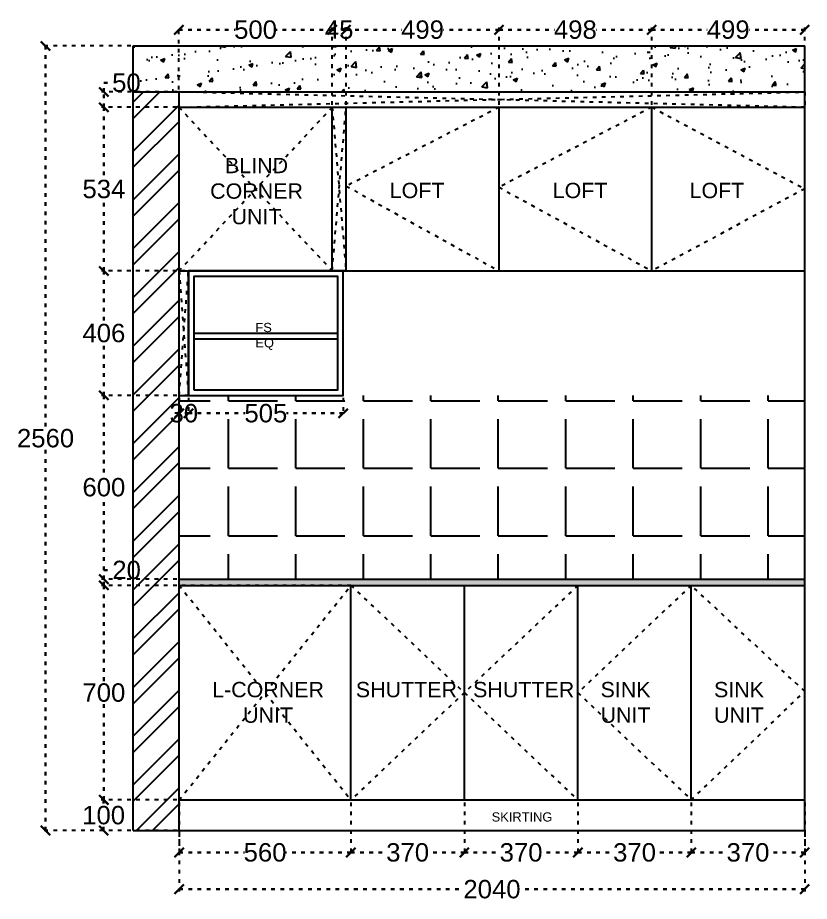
# Model space of a CAD drawing. Header units: millimetres. Extents: x 220712 to 1505573, y -354410 to 241923.
# Drawn here: x 278493 to 281074, y 120027 to 122910 of the extents above; entities that cross this region are included whole.
import ezdxf

# ---------------------------------------------------------------- set-up
doc = ezdxf.new("R2010")
doc.units = ezdxf.units.MM
doc.header["$MEASUREMENT"] = 0
doc.linetypes.add('ACAD_ISO03W100', pattern=[30, 12, -18])
doc.layers.add('Walls', color=253, linetype='Continuous')
doc.layers.add('Words', color=7, linetype='Continuous')
doc.styles.get("Standard").update_dxf_attribs({"font": 'arial.ttf'})
doc.dimstyles.get("Standard").update_dxf_attribs({"dimtxt": 60, "dimasz": 30, "dimexe": 7.75, "dimexo": 8.13, "dimgap": 0.63, "dimtad": 0, "dimtih": 1, "dimtoh": 1, "dimdec": 0, "dimzin": 0, "dimtxsty": 'Standard', "dimblk": 'OBLIQUE', "dimcen": 2.25, "dimclrd": 1, "dimclre": 1, "dimclrt": 1, "dimadec": 0, "dimazin": 0, "dimtfac": 1, "dimtdec": 0, "dimtofl": 0, "dimtmove": 0, "dimatfit": 3, "dimfxl": 1, "dimtolj": 1, "dimtzin": 0, "dimlwd": 30, "dimarcsym": 0})

# ---------------------------------------------------------------- blocks, each defined once
blk = doc.blocks.new('_Oblique')
at = {"color": 0, "linetype": 'ByBlock', "lineweight": -2}
blk.add_line((-0.5, -0.5), (0.5, 0.5), dxfattribs=at)
blk = doc.blocks.new('*D560')
at = {"layer": 'Defpoints', "color": 0, "linetype": 'ACAD_ISO03W100', "transparency": 16777216}
for p in [(278773, 120358), (279019.5, 120358), (279019.5, 120258)]:
    blk.add_point(p, dxfattribs=at)
at = {"layer": 'Walls', "color": 1, "linetype": 'ACAD_ISO03W100', "lineweight": -2, "transparency": 16777216}
for p, q in [((279011.4, 120358), (278765.3, 120358)), ((279011.4, 120258), (278765.3, 120258))]:
    blk.add_line(p, q, dxfattribs=at)
at = {"layer": 'Walls', "color": 1, "linetype": 'ACAD_ISO03W100', "lineweight": 30, "transparency": 16777216}
for p, q in [((278773, 120358), (278773, 120339.3)), ((278773, 120258), (278773, 120276.7))]:
    blk.add_line(p, q, dxfattribs=at)
at = {"layer": 'Walls', "color": 1, "linetype": 'ACAD_ISO03W100', "lineweight": 30, "transparency": 16777216, "xscale": 30, "yscale": 30, "zscale": 30}
for p, rotation in [((278773, 120358), 90), ((278773, 120258), 270)]:
    blk.add_blockref('_Oblique', p, dxfattribs=dict(at, rotation=rotation))
at = {"layer": 'Walls', "color": 1, "linetype": 'ACAD_ISO03W100', "transparency": 16777216, "insert": (278773, 120308), "char_height": 60, "attachment_point": 5}
blk.add_mtext('\\A1;100', dxfattribs=at)
blk = doc.blocks.new('*D561')
at = {"layer": 'Defpoints', "color": 0, "linetype": 'ACAD_ISO03W100', "transparency": 16777216}
for p in [(278773.8, 121058), (279019.5, 121058), (279019.5, 120358)]:
    blk.add_point(p, dxfattribs=at)
at = {"layer": 'Walls', "color": 1, "linetype": 'ACAD_ISO03W100', "lineweight": -2, "transparency": 16777216}
for p, q in [((279011.4, 121058), (278766, 121058)), ((279011.4, 120358), (278766, 120358))]:
    blk.add_line(p, q, dxfattribs=at)
at = {"layer": 'Walls', "color": 1, "linetype": 'ACAD_ISO03W100', "lineweight": 30, "transparency": 16777216}
for p, q in [((278773.8, 121058), (278773.8, 120739.3)), ((278773.8, 120358), (278773.8, 120676.7))]:
    blk.add_line(p, q, dxfattribs=at)
at = {"layer": 'Walls', "color": 1, "linetype": 'ACAD_ISO03W100', "lineweight": 30, "transparency": 16777216, "xscale": 30, "yscale": 30, "zscale": 30}
for p, rotation in [((278773.8, 121058), 90), ((278773.8, 120358), 270)]:
    blk.add_blockref('_Oblique', p, dxfattribs=dict(at, rotation=rotation))
at = {"layer": 'Walls', "color": 1, "linetype": 'ACAD_ISO03W100', "transparency": 16777216, "insert": (278773.8, 120708), "char_height": 60, "attachment_point": 5}
blk.add_mtext('\\A1;700', dxfattribs=at)
blk = doc.blocks.new('*D562')
at = {"layer": 'Defpoints', "color": 0, "linetype": 'ACAD_ISO03W100', "transparency": 16777216}
for p in [(278773.8, 121078), (279019.5, 121078), (279019.5, 121058)]:
    blk.add_point(p, dxfattribs=at)
at = {"layer": 'Walls', "color": 1, "linetype": 'ACAD_ISO03W100', "lineweight": 30, "transparency": 16777216}
for p, q in [((278773.8, 121078), (278773.8, 121108)), ((278773.8, 121108), (278803.8, 121108)), ((278773.8, 121058), (278773.8, 121078))]:
    blk.add_line(p, q, dxfattribs=at)
at = {"layer": 'Walls', "color": 1, "linetype": 'ACAD_ISO03W100', "lineweight": -2, "transparency": 16777216}
for p, q in [((279011.4, 121078), (278766, 121078)), ((279011.4, 121058), (278766, 121058))]:
    blk.add_line(p, q, dxfattribs=at)
at = {"layer": 'Walls', "color": 1, "linetype": 'ACAD_ISO03W100', "lineweight": 30, "transparency": 16777216, "xscale": 30, "yscale": 30, "zscale": 30}
for p, rotation in [((278773.8, 121078), 90), ((278773.8, 121058), 270)]:
    blk.add_blockref('_Oblique', p, dxfattribs=dict(at, rotation=rotation))
at = {"layer": 'Walls', "color": 1, "linetype": 'ACAD_ISO03W100', "transparency": 16777216, "insert": (278847.8, 121108), "char_height": 60, "attachment_point": 5}
blk.add_mtext('\\A1;20', dxfattribs=at)
blk = doc.blocks.new('*D563')
at = {"layer": 'Defpoints', "color": 0, "linetype": 'ACAD_ISO03W100', "transparency": 16777216}
for p in [(278773.8, 121678), (279019.5, 121678), (279019.5, 121078)]:
    blk.add_point(p, dxfattribs=at)
at = {"layer": 'Walls', "color": 1, "linetype": 'ACAD_ISO03W100', "lineweight": -2, "transparency": 16777216}
for p, q in [((279011.4, 121678), (278766, 121678)), ((279011.4, 121078), (278766, 121078))]:
    blk.add_line(p, q, dxfattribs=at)
at = {"layer": 'Walls', "color": 1, "linetype": 'ACAD_ISO03W100', "lineweight": 30, "transparency": 16777216}
for p, q in [((278773.8, 121678), (278773.8, 121409.3)), ((278773.8, 121078), (278773.8, 121346.7))]:
    blk.add_line(p, q, dxfattribs=at)
at = {"layer": 'Walls', "color": 1, "linetype": 'ACAD_ISO03W100', "lineweight": 30, "transparency": 16777216, "xscale": 30, "yscale": 30, "zscale": 30}
for p, rotation in [((278773.8, 121678), 90), ((278773.8, 121078), 270)]:
    blk.add_blockref('_Oblique', p, dxfattribs=dict(at, rotation=rotation))
at = {"layer": 'Walls', "color": 1, "linetype": 'ACAD_ISO03W100', "transparency": 16777216, "insert": (278773.8, 121378), "char_height": 60, "attachment_point": 5}
blk.add_mtext('\\A1;600', dxfattribs=at)
blk = doc.blocks.new('*D564')
at = {"layer": 'Defpoints', "color": 0, "linetype": 'ACAD_ISO03W100', "transparency": 16777216}
for p in [(278773.8, 122084), (279019.5, 122084), (279019.5, 121678)]:
    blk.add_point(p, dxfattribs=at)
at = {"layer": 'Walls', "color": 1, "linetype": 'ACAD_ISO03W100', "lineweight": -2, "transparency": 16777216}
for p, q in [((279011.4, 122084), (278766, 122084)), ((279011.4, 121678), (278766, 121678))]:
    blk.add_line(p, q, dxfattribs=at)
at = {"layer": 'Walls', "color": 1, "linetype": 'ACAD_ISO03W100', "lineweight": 30, "transparency": 16777216}
for p, q in [((278773.8, 122084), (278773.8, 121912.3)), ((278773.8, 121678), (278773.8, 121849.7))]:
    blk.add_line(p, q, dxfattribs=at)
at = {"layer": 'Walls', "color": 1, "linetype": 'ACAD_ISO03W100', "lineweight": 30, "transparency": 16777216, "xscale": 30, "yscale": 30, "zscale": 30}
for p, rotation in [((278773.8, 122084), 90), ((278773.8, 121678), 270)]:
    blk.add_blockref('_Oblique', p, dxfattribs=dict(at, rotation=rotation))
at = {"layer": 'Walls', "color": 1, "linetype": 'ACAD_ISO03W100', "transparency": 16777216, "insert": (278773.8, 121881), "char_height": 60, "attachment_point": 5}
blk.add_mtext('\\A1;406', dxfattribs=at)
blk = doc.blocks.new('*D565')
at = {"layer": 'Defpoints', "color": 0, "linetype": 'ACAD_ISO03W100', "transparency": 16777216}
for p in [(278773.8, 122618), (279018.5, 122618), (279018.5, 122084)]:
    blk.add_point(p, dxfattribs=at)
at = {"layer": 'Walls', "color": 1, "linetype": 'ACAD_ISO03W100', "lineweight": -2, "transparency": 16777216}
for p, q in [((279010.4, 122618), (278766, 122618)), ((279010.4, 122084), (278766, 122084))]:
    blk.add_line(p, q, dxfattribs=at)
at = {"layer": 'Walls', "color": 1, "linetype": 'ACAD_ISO03W100', "lineweight": 30, "transparency": 16777216}
for p, q in [((278773.8, 122618), (278773.8, 122382.3)), ((278773.8, 122084), (278773.8, 122319.7))]:
    blk.add_line(p, q, dxfattribs=at)
at = {"layer": 'Walls', "color": 1, "linetype": 'ACAD_ISO03W100', "lineweight": 30, "transparency": 16777216, "xscale": 30, "yscale": 30, "zscale": 30}
for p, rotation in [((278773.8, 122618), 90), ((278773.8, 122084), 270)]:
    blk.add_blockref('_Oblique', p, dxfattribs=dict(at, rotation=rotation))
at = {"layer": 'Walls', "color": 1, "linetype": 'ACAD_ISO03W100', "transparency": 16777216, "insert": (278773.8, 122351), "char_height": 60, "attachment_point": 5}
blk.add_mtext('\\A1;534', dxfattribs=at)
blk = doc.blocks.new('*D566')
at = {"layer": 'Defpoints', "color": 0, "linetype": 'ACAD_ISO03W100', "transparency": 16777216}
for p in [(278773.8, 122668), (279020.7, 122668), (279019.5, 122618)]:
    blk.add_point(p, dxfattribs=at)
at = {"layer": 'Walls', "color": 1, "linetype": 'ACAD_ISO03W100', "lineweight": 30, "transparency": 16777216}
for p, q in [((278773.8, 122668), (278773.8, 122698)), ((278773.8, 122698), (278803.8, 122698)), ((278773.8, 122618), (278773.8, 122668))]:
    blk.add_line(p, q, dxfattribs=at)
at = {"layer": 'Walls', "color": 1, "linetype": 'ACAD_ISO03W100', "lineweight": -2, "transparency": 16777216}
for p, q in [((279012.6, 122668), (278766, 122668)), ((279011.4, 122618), (278766, 122618))]:
    blk.add_line(p, q, dxfattribs=at)
at = {"layer": 'Walls', "color": 1, "linetype": 'ACAD_ISO03W100', "lineweight": 30, "transparency": 16777216, "xscale": 30, "yscale": 30, "zscale": 30}
for p, rotation in [((278773.8, 122668), 90), ((278773.8, 122618), 270)]:
    blk.add_blockref('_Oblique', p, dxfattribs=dict(at, rotation=rotation))
at = {"layer": 'Walls', "color": 1, "linetype": 'ACAD_ISO03W100', "transparency": 16777216, "insert": (278847.3, 122698), "char_height": 60, "attachment_point": 5}
blk.add_mtext('\\A1;50', dxfattribs=at)
blk = doc.blocks.new('*D567')
at = {"layer": 'Defpoints', "color": 0, "linetype": 'ACAD_ISO03W100', "transparency": 16777216}
for p in [(279019.5, 120358), (279579.5, 120358), (279579.5, 120186.5)]:
    blk.add_point(p, dxfattribs=at)
at = {"layer": 'Walls', "color": 1, "linetype": 'ACAD_ISO03W100', "lineweight": -2, "transparency": 16777216}
for p, q in [((279019.5, 120349.9), (279019.5, 120178.8)), ((279579.5, 120349.9), (279579.5, 120178.8))]:
    blk.add_line(p, q, dxfattribs=at)
at = {"layer": 'Walls', "color": 1, "linetype": 'ACAD_ISO03W100', "lineweight": 30, "transparency": 16777216}
for p, q in [((279019.5, 120186.5), (279232.7, 120186.5)), ((279579.5, 120186.5), (279366.3, 120186.5))]:
    blk.add_line(p, q, dxfattribs=at)
at = {"layer": 'Walls', "color": 1, "linetype": 'ACAD_ISO03W100', "lineweight": 30, "transparency": 16777216, "xscale": 30, "yscale": 30, "zscale": 30, "rotation": 180}
blk.add_blockref('_Oblique', (279019.5, 120186.5), dxfattribs=at)
at = {"layer": 'Walls', "color": 1, "linetype": 'ACAD_ISO03W100', "lineweight": 30, "transparency": 16777216, "xscale": 30, "yscale": 30, "zscale": 30}
blk.add_blockref('_Oblique', (279579.5, 120186.5), dxfattribs=at)
at = {"layer": 'Walls', "color": 1, "linetype": 'ACAD_ISO03W100', "transparency": 16777216, "insert": (279299.5, 120186.5), "char_height": 60, "attachment_point": 5}
blk.add_mtext('\\A1;560', dxfattribs=at)
blk = doc.blocks.new('*D568')
at = {"layer": 'Defpoints', "color": 0, "linetype": 'ACAD_ISO03W100', "transparency": 16777216}
for p in [(279579.5, 120358), (279949.5, 120358), (279949.5, 120186.5)]:
    blk.add_point(p, dxfattribs=at)
at = {"layer": 'Walls', "color": 1, "linetype": 'ACAD_ISO03W100', "lineweight": -2, "transparency": 16777216}
for p, q in [((279579.5, 120349.87), (279579.5, 120178.75)), ((279949.5, 120349.87), (279949.5, 120178.75))]:
    blk.add_line(p, q, dxfattribs=at)
at = {"layer": 'Walls', "color": 1, "linetype": 'ACAD_ISO03W100', "lineweight": 30, "transparency": 16777216}
for p, q in [((279579.5, 120186.5), (279697.710382, 120186.5)), ((279949.5, 120186.5), (279831.289618, 120186.5))]:
    blk.add_line(p, q, dxfattribs=at)
at = {"layer": 'Walls', "color": 1, "linetype": 'ACAD_ISO03W100', "lineweight": 30, "transparency": 16777216, "xscale": 30, "yscale": 30, "zscale": 30, "rotation": 180}
blk.add_blockref('_Oblique', (279579.5, 120186.5), dxfattribs=at)
at = {"layer": 'Walls', "color": 1, "linetype": 'ACAD_ISO03W100', "lineweight": 30, "transparency": 16777216, "xscale": 30, "yscale": 30, "zscale": 30}
blk.add_blockref('_Oblique', (279949.5, 120186.5), dxfattribs=at)
at = {"layer": 'Walls', "color": 1, "linetype": 'ACAD_ISO03W100', "transparency": 16777216, "insert": (279764.5, 120186.5), "char_height": 60, "attachment_point": 5}
blk.add_mtext('\\A1;370', dxfattribs=at)
blk = doc.blocks.new('*D569')
at = {"layer": 'Defpoints', "color": 0, "linetype": 'ACAD_ISO03W100', "transparency": 16777216}
for p in [(279949.5, 120358), (280319.5, 120358), (280319.5, 120186.5)]:
    blk.add_point(p, dxfattribs=at)
at = {"layer": 'Walls', "color": 1, "linetype": 'ACAD_ISO03W100', "lineweight": -2, "transparency": 16777216}
for p, q in [((279949.5, 120349.87), (279949.5, 120178.75)), ((280319.5, 120349.87), (280319.5, 120178.75))]:
    blk.add_line(p, q, dxfattribs=at)
at = {"layer": 'Walls', "color": 1, "linetype": 'ACAD_ISO03W100', "lineweight": 30, "transparency": 16777216}
for p, q in [((279949.5, 120186.5), (280067.710382, 120186.5)), ((280319.5, 120186.5), (280201.289618, 120186.5))]:
    blk.add_line(p, q, dxfattribs=at)
at = {"layer": 'Walls', "color": 1, "linetype": 'ACAD_ISO03W100', "lineweight": 30, "transparency": 16777216, "xscale": 30, "yscale": 30, "zscale": 30, "rotation": 180}
blk.add_blockref('_Oblique', (279949.5, 120186.5), dxfattribs=at)
at = {"layer": 'Walls', "color": 1, "linetype": 'ACAD_ISO03W100', "lineweight": 30, "transparency": 16777216, "xscale": 30, "yscale": 30, "zscale": 30}
blk.add_blockref('_Oblique', (280319.5, 120186.5), dxfattribs=at)
at = {"layer": 'Walls', "color": 1, "linetype": 'ACAD_ISO03W100', "transparency": 16777216, "insert": (280134.5, 120186.5), "char_height": 60, "attachment_point": 5}
blk.add_mtext('\\A1;370', dxfattribs=at)
blk = doc.blocks.new('*D570')
at = {"layer": 'Defpoints', "color": 0, "linetype": 'ACAD_ISO03W100', "transparency": 16777216}
for p in [(280319.5, 120358), (280689.5, 120358), (280689.5, 120186.5)]:
    blk.add_point(p, dxfattribs=at)
at = {"layer": 'Walls', "color": 1, "linetype": 'ACAD_ISO03W100', "lineweight": -2, "transparency": 16777216}
for p, q in [((280319.5, 120349.87), (280319.5, 120178.75)), ((280689.5, 120349.87), (280689.5, 120178.75))]:
    blk.add_line(p, q, dxfattribs=at)
at = {"layer": 'Walls', "color": 1, "linetype": 'ACAD_ISO03W100', "lineweight": 30, "transparency": 16777216}
for p, q in [((280319.5, 120186.5), (280437.710382, 120186.5)), ((280689.5, 120186.5), (280571.289618, 120186.5))]:
    blk.add_line(p, q, dxfattribs=at)
at = {"layer": 'Walls', "color": 1, "linetype": 'ACAD_ISO03W100', "lineweight": 30, "transparency": 16777216, "xscale": 30, "yscale": 30, "zscale": 30, "rotation": 180}
blk.add_blockref('_Oblique', (280319.5, 120186.5), dxfattribs=at)
at = {"layer": 'Walls', "color": 1, "linetype": 'ACAD_ISO03W100', "lineweight": 30, "transparency": 16777216, "xscale": 30, "yscale": 30, "zscale": 30}
blk.add_blockref('_Oblique', (280689.5, 120186.5), dxfattribs=at)
at = {"layer": 'Walls', "color": 1, "linetype": 'ACAD_ISO03W100', "transparency": 16777216, "insert": (280504.5, 120186.5), "char_height": 60, "attachment_point": 5}
blk.add_mtext('\\A1;370', dxfattribs=at)
blk = doc.blocks.new('*D571')
at = {"layer": 'Defpoints', "color": 0, "linetype": 'ACAD_ISO03W100', "transparency": 16777216}
for p in [(280689.5, 120358), (281059.5, 120358), (281059.5, 120186.5)]:
    blk.add_point(p, dxfattribs=at)
at = {"layer": 'Walls', "color": 1, "linetype": 'ACAD_ISO03W100', "lineweight": -2, "transparency": 16777216}
for p, q in [((280689.5, 120349.87), (280689.5, 120178.75)), ((281059.5, 120349.87), (281059.5, 120178.75))]:
    blk.add_line(p, q, dxfattribs=at)
at = {"layer": 'Walls', "color": 1, "linetype": 'ACAD_ISO03W100', "lineweight": 30, "transparency": 16777216}
for p, q in [((280689.5, 120186.5), (280807.710382, 120186.5)), ((281059.5, 120186.5), (280941.289618, 120186.5))]:
    blk.add_line(p, q, dxfattribs=at)
at = {"layer": 'Walls', "color": 1, "linetype": 'ACAD_ISO03W100', "lineweight": 30, "transparency": 16777216, "xscale": 30, "yscale": 30, "zscale": 30, "rotation": 180}
blk.add_blockref('_Oblique', (280689.5, 120186.5), dxfattribs=at)
at = {"layer": 'Walls', "color": 1, "linetype": 'ACAD_ISO03W100', "lineweight": 30, "transparency": 16777216, "xscale": 30, "yscale": 30, "zscale": 30}
blk.add_blockref('_Oblique', (281059.5, 120186.5), dxfattribs=at)
at = {"layer": 'Walls', "color": 1, "linetype": 'ACAD_ISO03W100', "transparency": 16777216, "insert": (280874.5, 120186.5), "char_height": 60, "attachment_point": 5}
blk.add_mtext('\\A1;370', dxfattribs=at)
blk = doc.blocks.new('*D572')
at = {"layer": 'Defpoints', "color": 0, "linetype": 'ACAD_ISO03W100', "transparency": 16777216}
for p in [(279518.5, 122871), (279018.5, 122668), (279518.5, 122618)]:
    blk.add_point(p, dxfattribs=at)
at = {"layer": 'Walls', "color": 1, "linetype": 'ACAD_ISO03W100', "lineweight": -2, "transparency": 16777216}
for p, q in [((279018.5, 122676.2), (279018.5, 122878.8)), ((279518.5, 122626.1), (279518.5, 122878.8))]:
    blk.add_line(p, q, dxfattribs=at)
at = {"layer": 'Walls', "color": 1, "linetype": 'ACAD_ISO03W100', "lineweight": 30, "transparency": 16777216}
for p, q in [((279018.5, 122871), (279201.7, 122871)), ((279518.5, 122871), (279335.3, 122871))]:
    blk.add_line(p, q, dxfattribs=at)
at = {"layer": 'Walls', "color": 1, "linetype": 'ACAD_ISO03W100', "lineweight": 30, "transparency": 16777216, "xscale": 30, "yscale": 30, "zscale": 30, "rotation": 180}
blk.add_blockref('_Oblique', (279018.5, 122871), dxfattribs=at)
at = {"layer": 'Walls', "color": 1, "linetype": 'ACAD_ISO03W100', "lineweight": 30, "transparency": 16777216, "xscale": 30, "yscale": 30, "zscale": 30}
blk.add_blockref('_Oblique', (279518.5, 122871), dxfattribs=at)
at = {"layer": 'Walls', "color": 1, "linetype": 'ACAD_ISO03W100', "transparency": 16777216, "insert": (279268.5, 122871), "char_height": 60, "attachment_point": 5}
blk.add_mtext('\\A1;500', dxfattribs=at)
blk = doc.blocks.new('*D573')
at = {"layer": 'Defpoints', "color": 0, "linetype": 'ACAD_ISO03W100', "transparency": 16777216}
for p in [(279563.5, 122871), (279518.5, 122618), (279563.5, 122618)]:
    blk.add_point(p, dxfattribs=at)
at = {"layer": 'Walls', "color": 1, "linetype": 'ACAD_ISO03W100', "lineweight": -2, "transparency": 16777216}
for p, q in [((279518.5, 122626.2), (279518.5, 122878.8)), ((279563.5, 122626.2), (279563.5, 122878.8))]:
    blk.add_line(p, q, dxfattribs=at)
at = {"layer": 'Walls', "color": 1, "linetype": 'ACAD_ISO03W100', "lineweight": 30, "transparency": 16777216}
blk.add_line((279518.5, 122871), (279563.5, 122871), dxfattribs=at)
at = {"layer": 'Walls', "color": 1, "linetype": 'ACAD_ISO03W100', "lineweight": 30, "transparency": 16777216, "xscale": 30, "yscale": 30, "zscale": 30, "rotation": 180}
blk.add_blockref('_Oblique', (279518.5, 122871), dxfattribs=at)
at = {"layer": 'Walls', "color": 1, "linetype": 'ACAD_ISO03W100', "lineweight": 30, "transparency": 16777216, "xscale": 30, "yscale": 30, "zscale": 30}
blk.add_blockref('_Oblique', (279563.5, 122871), dxfattribs=at)
at = {"layer": 'Walls', "color": 1, "linetype": 'ACAD_ISO03W100', "transparency": 16777216, "insert": (279541, 122871), "char_height": 60, "attachment_point": 5}
blk.add_mtext('\\A1;45', dxfattribs=at)
blk = doc.blocks.new('*D574')
at = {"layer": 'Defpoints', "color": 0, "linetype": 'ACAD_ISO03W100', "transparency": 16777216}
for p in [(280062.5, 122871), (279563.5, 122618), (280062.5, 122618)]:
    blk.add_point(p, dxfattribs=at)
at = {"layer": 'Walls', "color": 1, "linetype": 'ACAD_ISO03W100', "lineweight": -2, "transparency": 16777216}
for p, q in [((279563.5, 122626.1), (279563.5, 122878.8)), ((280062.5, 122626.1), (280062.5, 122878.8))]:
    blk.add_line(p, q, dxfattribs=at)
at = {"layer": 'Walls', "color": 1, "linetype": 'ACAD_ISO03W100', "lineweight": 30, "transparency": 16777216}
for p, q in [((279563.5, 122871), (279744.8, 122871)), ((280062.5, 122871), (279881.2, 122871))]:
    blk.add_line(p, q, dxfattribs=at)
at = {"layer": 'Walls', "color": 1, "linetype": 'ACAD_ISO03W100', "lineweight": 30, "transparency": 16777216, "xscale": 30, "yscale": 30, "zscale": 30, "rotation": 180}
blk.add_blockref('_Oblique', (279563.5, 122871), dxfattribs=at)
at = {"layer": 'Walls', "color": 1, "linetype": 'ACAD_ISO03W100', "lineweight": 30, "transparency": 16777216, "xscale": 30, "yscale": 30, "zscale": 30}
blk.add_blockref('_Oblique', (280062.5, 122871), dxfattribs=at)
at = {"layer": 'Walls', "color": 1, "linetype": 'ACAD_ISO03W100', "transparency": 16777216, "insert": (279813, 122871), "char_height": 60, "attachment_point": 5}
blk.add_mtext('\\A1;499', dxfattribs=at)
blk = doc.blocks.new('*D575')
at = {"layer": 'Defpoints', "color": 0, "linetype": 'ACAD_ISO03W100', "transparency": 16777216}
for p in [(280560.5, 122871), (280062.5, 122618), (280560.5, 122618)]:
    blk.add_point(p, dxfattribs=at)
at = {"layer": 'Walls', "color": 1, "linetype": 'ACAD_ISO03W100', "lineweight": -2, "transparency": 16777216}
for p, q in [((280062.5, 122626.1), (280062.5, 122878.8)), ((280560.5, 122626.1), (280560.5, 122878.8))]:
    blk.add_line(p, q, dxfattribs=at)
at = {"layer": 'Walls', "color": 1, "linetype": 'ACAD_ISO03W100', "lineweight": 30, "transparency": 16777216}
for p, q in [((280062.5, 122871), (280243.3, 122871)), ((280560.5, 122871), (280379.7, 122871))]:
    blk.add_line(p, q, dxfattribs=at)
at = {"layer": 'Walls', "color": 1, "linetype": 'ACAD_ISO03W100', "lineweight": 30, "transparency": 16777216, "xscale": 30, "yscale": 30, "zscale": 30, "rotation": 180}
blk.add_blockref('_Oblique', (280062.5, 122871), dxfattribs=at)
at = {"layer": 'Walls', "color": 1, "linetype": 'ACAD_ISO03W100', "lineweight": 30, "transparency": 16777216, "xscale": 30, "yscale": 30, "zscale": 30}
blk.add_blockref('_Oblique', (280560.5, 122871), dxfattribs=at)
at = {"layer": 'Walls', "color": 1, "linetype": 'ACAD_ISO03W100', "transparency": 16777216, "insert": (280311.5, 122871), "char_height": 60, "attachment_point": 5}
blk.add_mtext('\\A1;498', dxfattribs=at)
blk = doc.blocks.new('*D576')
at = {"layer": 'Defpoints', "color": 0, "linetype": 'ACAD_ISO03W100', "transparency": 16777216}
for p in [(281059.5, 122871), (280560.5, 122618), (281059.5, 122618)]:
    blk.add_point(p, dxfattribs=at)
at = {"layer": 'Walls', "color": 1, "linetype": 'ACAD_ISO03W100', "lineweight": -2, "transparency": 16777216}
for p, q in [((280560.5, 122626.1), (280560.5, 122878.8)), ((281059.5, 122626.1), (281059.5, 122878.8))]:
    blk.add_line(p, q, dxfattribs=at)
at = {"layer": 'Walls', "color": 1, "linetype": 'ACAD_ISO03W100', "lineweight": 30, "transparency": 16777216}
for p, q in [((280560.5, 122871), (280741.8, 122871)), ((281059.5, 122871), (280878.2, 122871))]:
    blk.add_line(p, q, dxfattribs=at)
at = {"layer": 'Walls', "color": 1, "linetype": 'ACAD_ISO03W100', "lineweight": 30, "transparency": 16777216, "xscale": 30, "yscale": 30, "zscale": 30, "rotation": 180}
blk.add_blockref('_Oblique', (280560.5, 122871), dxfattribs=at)
at = {"layer": 'Walls', "color": 1, "linetype": 'ACAD_ISO03W100', "lineweight": 30, "transparency": 16777216, "xscale": 30, "yscale": 30, "zscale": 30}
blk.add_blockref('_Oblique', (281059.5, 122871), dxfattribs=at)
at = {"layer": 'Walls', "color": 1, "linetype": 'ACAD_ISO03W100', "transparency": 16777216, "insert": (280810, 122871), "char_height": 60, "attachment_point": 5}
blk.add_mtext('\\A1;499', dxfattribs=at)
blk = doc.blocks.new('*D577')
at = {"layer": 'Defpoints', "color": 0, "linetype": 'ACAD_ISO03W100', "transparency": 16777216}
for p in [(279019.5, 121678), (279049.5, 121678), (279019.5, 121619.5)]:
    blk.add_point(p, dxfattribs=at)
at = {"layer": 'Walls', "color": 1, "linetype": 'ACAD_ISO03W100', "lineweight": -2, "transparency": 16777216}
for p, q in [((279019.5, 121669.87), (279019.5, 121611.75)), ((279049.5, 121669.87), (279049.5, 121611.75))]:
    blk.add_line(p, q, dxfattribs=at)
at = {"layer": 'Walls', "color": 1, "linetype": 'ACAD_ISO03W100', "lineweight": 30, "transparency": 16777216}
blk.add_line((279049.5, 121619.5), (279019.5, 121619.5), dxfattribs=at)
at = {"layer": 'Walls', "color": 1, "linetype": 'ACAD_ISO03W100', "lineweight": 30, "transparency": 16777216, "xscale": 30, "yscale": 30, "zscale": 30, "rotation": 180}
blk.add_blockref('_Oblique', (279019.5, 121619.5), dxfattribs=at)
at = {"layer": 'Walls', "color": 1, "linetype": 'ACAD_ISO03W100', "lineweight": 30, "transparency": 16777216, "xscale": 30, "yscale": 30, "zscale": 30}
blk.add_blockref('_Oblique', (279049.5, 121619.5), dxfattribs=at)
at = {"layer": 'Walls', "color": 1, "linetype": 'ACAD_ISO03W100', "transparency": 16777216, "insert": (279034.5, 121619.5), "char_height": 60, "attachment_point": 5}
blk.add_mtext('\\A1;30', dxfattribs=at)
blk = doc.blocks.new('*D578')
at = {"layer": 'Defpoints', "color": 0, "linetype": 'ACAD_ISO03W100', "transparency": 16777216}
for p in [(279049.5, 121678), (279554.5, 121678), (279554.5, 121619.5)]:
    blk.add_point(p, dxfattribs=at)
at = {"layer": 'Walls', "color": 1, "linetype": 'ACAD_ISO03W100', "lineweight": -2, "transparency": 16777216}
for p, q in [((279049.5, 121669.9), (279049.5, 121611.8)), ((279554.5, 121669.9), (279554.5, 121611.8))]:
    blk.add_line(p, q, dxfattribs=at)
at = {"layer": 'Walls', "color": 1, "linetype": 'ACAD_ISO03W100', "lineweight": 30, "transparency": 16777216}
for p, q in [((279049.5, 121619.5), (279234.9, 121619.5)), ((279554.5, 121619.5), (279369.1, 121619.5))]:
    blk.add_line(p, q, dxfattribs=at)
at = {"layer": 'Walls', "color": 1, "linetype": 'ACAD_ISO03W100', "lineweight": 30, "transparency": 16777216, "xscale": 30, "yscale": 30, "zscale": 30, "rotation": 180}
blk.add_blockref('_Oblique', (279049.5, 121619.5), dxfattribs=at)
at = {"layer": 'Walls', "color": 1, "linetype": 'ACAD_ISO03W100', "lineweight": 30, "transparency": 16777216, "xscale": 30, "yscale": 30, "zscale": 30}
blk.add_blockref('_Oblique', (279554.5, 121619.5), dxfattribs=at)
at = {"layer": 'Walls', "color": 1, "linetype": 'ACAD_ISO03W100', "transparency": 16777216, "insert": (279302, 121619.5), "char_height": 60, "attachment_point": 5}
blk.add_mtext('\\A1;505', dxfattribs=at)
blk = doc.blocks.new('*D579')
at = {"layer": 'Defpoints', "color": 0, "linetype": 'ACAD_ISO03W100', "transparency": 16777216}
for p in [(279019.5, 120258), (281059.5, 120258), (281059.5, 120066.5)]:
    blk.add_point(p, dxfattribs=at)
at = {"layer": 'Walls', "color": 1, "linetype": 'ACAD_ISO03W100', "lineweight": -2, "transparency": 16777216}
for p, q in [((279019.5, 120249.87), (279019.5, 120058.75)), ((281059.5, 120249.87), (281059.5, 120058.75))]:
    blk.add_line(p, q, dxfattribs=at)
at = {"layer": 'Walls', "color": 1, "linetype": 'ACAD_ISO03W100', "lineweight": 30, "transparency": 16777216}
for p, q in [((279019.5, 120066.5), (279948.87, 120066.5)), ((281059.5, 120066.5), (280130.13, 120066.5))]:
    blk.add_line(p, q, dxfattribs=at)
at = {"layer": 'Walls', "color": 1, "linetype": 'ACAD_ISO03W100', "lineweight": 30, "transparency": 16777216, "xscale": 30, "yscale": 30, "zscale": 30, "rotation": 180}
blk.add_blockref('_Oblique', (279019.5, 120066.5), dxfattribs=at)
at = {"layer": 'Walls', "color": 1, "linetype": 'ACAD_ISO03W100', "lineweight": 30, "transparency": 16777216, "xscale": 30, "yscale": 30, "zscale": 30}
blk.add_blockref('_Oblique', (281059.5, 120066.5), dxfattribs=at)
at = {"layer": 'Walls', "color": 1, "linetype": 'ACAD_ISO03W100', "transparency": 16777216, "insert": (280039.5, 120066.5), "char_height": 60, "attachment_point": 5}
blk.add_mtext('\\A1;2040', dxfattribs=at)
blk = doc.blocks.new('*D580')
at = {"layer": 'Defpoints', "color": 0, "linetype": 'ACAD_ISO03W100', "transparency": 16777216}
for p in [(278583.5, 122818), (278869.5, 122818), (278869.5, 120258)]:
    blk.add_point(p, dxfattribs=at)
at = {"layer": 'Walls', "color": 1, "linetype": 'ACAD_ISO03W100', "lineweight": -2, "transparency": 16777216}
for p, q in [((278861.4, 122818), (278575.8, 122818)), ((278861.4, 120258), (278575.8, 120258))]:
    blk.add_line(p, q, dxfattribs=at)
at = {"layer": 'Walls', "color": 1, "linetype": 'ACAD_ISO03W100', "lineweight": 30, "transparency": 16777216}
for p, q in [((278583.5, 122818), (278583.5, 121569.3)), ((278583.5, 120258), (278583.5, 121506.7))]:
    blk.add_line(p, q, dxfattribs=at)
at = {"layer": 'Walls', "color": 1, "linetype": 'ACAD_ISO03W100', "lineweight": 30, "transparency": 16777216, "xscale": 30, "yscale": 30, "zscale": 30}
for p, rotation in [((278583.5, 122818), 90), ((278583.5, 120258), 270)]:
    blk.add_blockref('_Oblique', p, dxfattribs=dict(at, rotation=rotation))
at = {"layer": 'Walls', "color": 1, "linetype": 'ACAD_ISO03W100', "transparency": 16777216, "insert": (278583.5, 121538), "char_height": 60, "attachment_point": 5}
blk.add_mtext('\\A1;2560', dxfattribs=at)

msp = doc.modelspace()

# ---------------------------------------------------------------- hatches: boundary and pattern name
at = {"layer": 'Walls', "true_color": 0xc7c8ca}
h = msp.add_hatch(dxfattribs=at)
h.set_pattern_fill('AR-CONC', color=9, scale=20)
h.set_pattern_definition([(50, (0, 0), (143.452037, -12.550427), [15, -165]), (355, (0, 0), (-27.75027, 150.43843), [12, -132]), (100.451444, (11.95, -1.05), (115.70177, 137.888), [12.74804, -140.22842]), (46.1842, (0, 40), (213.44827, -33.10386), [22.5, -247.5]), (96.635635, (17.79, 37.24), (186.93239, 194.82372), [19.12207, -210.34275]), (351.18416, (0, 40), (186.93239, 194.82372), [18, -198]), (21, (20, 30), (119.38141, -80.52378), [15, -165]), (326, (20, 30), (48.663066, 145.03001), [12, -132]), (71.451445, (29.95, 23.29), (168.044475, 64.50623), [12.74804, -140.22842]), (37.5, (0, 0), (2.431971, 66.578771), [0, -130.4, 0, -134, 0, -132.5]), (7.5, (0, 0), (52.613907, 78.882342), [0, -76.4, 0, -127.4, 0, -50.5]), (327.5, (-44.6, 0), (106.764487, -4.510974), [0, -50, 0, -156, 0, -207]), (317.5, (-64.6, 0), (116.637234, 20.020996), [0, -65, 0, -103.6, 0, -147])])
h.paths.add_polyline_path([(281059.5, 122818), (278869.5, 122818), (278869.5, 122668), (281059.5, 122668)])
h = msp.add_hatch(dxfattribs=at)
h.set_pattern_fill('ANSI32', color=9, scale=300)
h.paths.add_polyline_path([(279019.5, 122668), (278869.5, 122668), (278869.5, 120258), (279019.5, 120258)])
at = {"layer": 'Walls', "linetype": 'ACAD_ISO03W100', "true_color": 0xc7c8ca}
h = msp.add_hatch(dxfattribs=at)
h.set_pattern_fill('ANGLE', color=9, scale=800)
h.set_pattern_definition([(0, (0, 0), (0, 220), [160, -60]), (90, (0, 0), (-220, 1e-14), [160, -60])])
h.paths.add_polyline_path([(281059.5, 121678), (279019.5, 121678), (279019.5, 121078), (281059.5, 121078)])
at = {"layer": 'Walls', "true_color": 0x000000}
h = msp.add_hatch(color=18, dxfattribs=at)
h.dxf.hatch_style = 1
h.paths.add_polyline_path([(279579.5, 121058), (281059.5, 121058), (281059.5, 121078), (279019.5, 121078), (279019.5, 121058)])

# ---------------------------------------------------------------- linework, layer by layer
at = {"layer": 'Walls', "color": 18, "true_color": 0x000000}
for p, q in [((278869.5, 120258), (278869.5, 122818)), ((278869.5, 122818), (281059.5, 122818)), ((281059.5, 120258), (281059.5, 122818)), ((278869.5, 122668), (281059.5, 122668)), ((279019.5, 120258), (279019.5, 122668)), ((279019.5, 122618), (281059.5, 122618)), ((279518.5, 122083.9), (279518.5, 122617.9)), ((279563.5, 122084), (279563.5, 122618)), ((280062.5, 122084), (280062.5, 122618)), ((280560.5, 122084), (280560.5, 122618)), ((279019.5, 122084), (281059.5, 122084)), ((279049.5, 121678), (279049.5, 122084)), ((279554.5, 121678), (279554.5, 122084)), ((279067.5, 121881), (279536.5, 121881)), ((279067.5, 121863), (279536.5, 121863)), ((279019.5, 121678), (279554.5, 121678)), ((279019.5, 121078), (281059.5, 121078)), ((279019.5, 121058), (281059.5, 121058)), ((279579.5, 120358), (279579.5, 121058)), ((279949.5, 120358), (279949.5, 121058)), ((280319.5, 120358), (280319.5, 121058)), ((280689.5, 120358), (280689.5, 121058)), ((279019.5, 120358), (281059.5, 120358)), ((278869.5, 120258), (281059.5, 120258))]:
    msp.add_line(p, q, dxfattribs=at)
at = {"layer": 'Walls', "color": 240, "linetype": 'ACAD_ISO03W100', "true_color": 0xed1f24}
for points in [[(279018.5, 122618), (281059.5, 122668), (281059.5, 122618), (279018.5, 122668)], [(279518.5, 122618), (279563.5, 122084), (279518.5, 122084), (279563.5, 122618)], [(279019.5, 122084), (279049.5, 121678), (279019.5, 121678), (279049.5, 122084)]]:
    msp.add_lwpolyline(points, dxfattribs=at)
at = {"layer": 'Walls', "color": 9, "linetype": 'ACAD_ISO03W100', "true_color": 0xc7c8ca}
for points in [[(279018.5, 122618), (279518.5, 122084), (279018.5, 122084), (279518.5, 122618)], [(280062.5, 122618), (279564.5, 122360.5), (280062.5, 122084)], [(280560.5, 122618), (280062.5, 122357), (280560.5, 122084)], [(280560.5, 122618), (281059.5, 122352), (280560.5, 122084)], [(279019.5, 120358), (279579.5, 121058), (279019.5, 121058), (279579.5, 120358)], [(279579.5, 121058), (279949.5, 120708), (279579.5, 120358)], [(280319.5, 121058), (279949.5, 120708), (280319.5, 120358)], [(280689.5, 121058), (280319.5, 120708), (280689.5, 120358), (281059.5, 120712), (280689.5, 121058)]]:
    msp.add_lwpolyline(points, dxfattribs=at)
at = {"layer": 'Walls', "color": 18, "true_color": 0x000000}
for points in [[(279049.5, 121678), (279554.5, 121678), (279554.5, 122084), (279049.5, 122084)], [(279067.5, 121696), (279536.5, 121696), (279536.5, 122066), (279067.5, 122066)]]:
    msp.add_lwpolyline(points, close=True, dxfattribs=at)

# ---------------------------------------------------------------- texts
at = {"color": 7, "char_height": 50, "attachment_point": 1}
for s, insert in [('\\pxqc;BLIND CORNER UNIT', (279130.5, 122453)), ('LOFT', (279706, 122371.5)), ('LOFT', (280237.5, 122371.5)), ('LOFT', (280684, 122371.5)), ('\\pxqc;L-CORNER UNIT', (279168, 120743)), ('SHUTTER', (279595.5, 120743)), ('SHUTTER', (279978, 120743)), ('\\pxqc;SINK UNIT', (280334, 120743)), ('\\pxqc;SINK UNIT', (280704, 120743))]:
    msp.add_mtext_dynamic_manual_height_columns(s, width=282.386, gutter_width=1213, heights=[0], dxfattribs=dict(at, insert=insert))
at = {"color": 18, "true_color": 0x000000, "insert": (280038.5, 120317.5), "char_height": 30, "attachment_point": 1}
msp.add_mtext_dynamic_manual_height_columns('SKIRTING', width=2764.543, gutter_width=1, heights=[238.1], dxfattribs=at)
at = {"layer": 'Words', "color": 0, "insert": (279268, 121914.5), "char_height": 30, "attachment_point": 1}
msp.add_mtext_dynamic_manual_height_columns('FS\\PEQ', width=1178.022, gutter_width=866.4, heights=[0], dxfattribs=at)

# ---------------------------------------------------------------- dimensions: what is measured, and where the dimension line sits
at = {"layer": 'Walls', "color": 240, "linetype": 'ACAD_ISO03W100', "true_color": 0xed1f24}
for base, p1, p2, picture, middle in [((279518.5, 122871), (279018.5, 122668), (279518.5, 122618), '*D572', (279268.5, 122871)), ((280062.5, 122871), (279563.5, 122618), (280062.5, 122618), '*D574', (279813, 122871)), ((280560.5, 122871), (280062.5, 122618), (280560.5, 122618), '*D575', (280311.5, 122871)), ((281059.5, 122871), (280560.5, 122618), (281059.5, 122618), '*D576', (280810, 122871)), ((279554.5, 121619.5), (279049.5, 121678), (279554.5, 121678), '*D578', (279302, 121619.5)), ((279579.5, 120186.5), (279019.5, 120358), (279579.5, 120358), '*D567', (279299.5, 120186.5)), ((279949.5, 120186.5), (279579.5, 120358), (279949.5, 120358), '*D568', (279764.5, 120186.5)), ((280319.5, 120186.5), (279949.5, 120358), (280319.5, 120358), '*D569', (280134.5, 120186.5)), ((280689.5, 120186.5), (280319.5, 120358), (280689.5, 120358), '*D570', (280504.5, 120186.5)), ((281059.5, 120186.5), (280689.5, 120358), (281059.5, 120358), '*D571', (280874.5, 120186.5)), ((281059.5, 120066.5), (279019.5, 120258), (281059.5, 120258), '*D579', (280039.5, 120066.5))]:
    dim = msp.add_linear_dim(base=base, p1=p1, p2=p2, dimstyle='Standard', dxfattribs=at)
    dim.commit()
    dim.dimension.update_dxf_attribs({"geometry": picture, "text_midpoint": middle})
for base, p1, p2, picture, middle in [((279563.5, 122871), (279518.5, 122618), (279563.5, 122618), '*D573', (279541, 122871)), ((279019.5, 121619.5), (279049.5, 121678), (279019.5, 121678), '*D577', (279034.5, 121619.5))]:
    dim = msp.add_linear_dim(base=base, p1=p1, p2=p2, dimstyle='Standard', dxfattribs=at)
    dim.commit()
    dim.dimension.update_dxf_attribs({"geometry": picture, "text_midpoint": middle, "dimtype": 160})
for base, p1, p2, picture, middle in [((278583.5, 122818), (278869.5, 120258), (278869.5, 122818), '*D580', (278583.5, 121538)), ((278773.8, 122668), (279019.5, 122618), (279020.7, 122668), '*D566', (278847.3, 122698)), ((278773.8, 122618), (279018.5, 122084), (279018.5, 122618), '*D565', (278773.8, 122351)), ((278773.8, 122084), (279019.5, 121678), (279019.5, 122084), '*D564', (278773.8, 121881)), ((278773.8, 121678), (279019.5, 121078), (279019.5, 121678), '*D563', (278773.8, 121378)), ((278773.8, 121078), (279019.5, 121058), (279019.5, 121078), '*D562', (278847.8, 121108)), ((278773.8, 121058), (279019.5, 120358), (279019.5, 121058), '*D561', (278773.8, 120708)), ((278773, 120358), (279019.5, 120258), (279019.5, 120358), '*D560', (278773, 120308))]:
    dim = msp.add_linear_dim(base=base, p1=p1, p2=p2, angle=90, dimstyle='Standard', dxfattribs=at)
    dim.commit()
    dim.dimension.update_dxf_attribs({"geometry": picture, "text_midpoint": middle})

doc.saveas('drawing.dxf')
